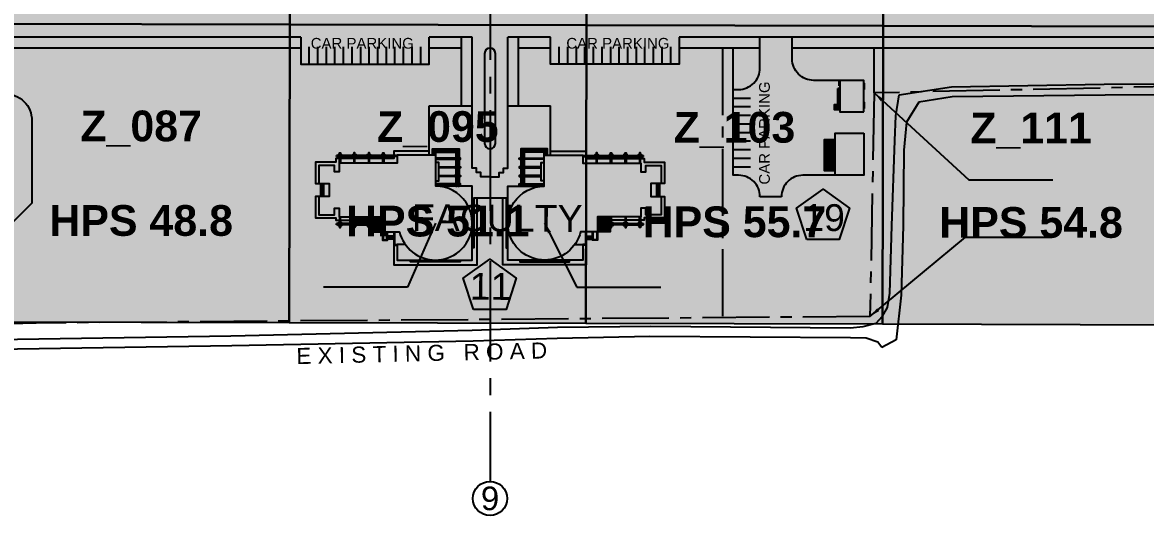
# Model space of a CAD drawing. Header units: inches. Extents: x -2144 to 56079, y -95222 to 39443.
# Drawn here: x 22667 to 35242, y -1732 to 3786 of the extents above; entities that cross this region are included whole.
import ezdxf
from ezdxf.enums import TextEntityAlignment as Align

# ---------------------------------------------------------------- set-up
doc = ezdxf.new("R2010")
doc.units = ezdxf.units.IN
doc.header["$LTSCALE"] = 250
doc.header["$MEASUREMENT"] = 0
doc.linetypes.add('CENTER2', pattern=[1.125, 0.75, -0.125, 0.125, -0.125])
doc.layers.get('0').update_dxf_attribs({"color": 8, "linetype": 'CONTINUOUS', "true_color": 0x555555})
for name, color, linetype, true_color in [('BOUNDARY', 8, 'CENTER2', 0x555555), ('BUILDING', 8, 'CONTINUOUS', 0x555555), ('EX-ROAD', 8, 'CONTINUOUS', 0x555555), ('GRID', 8, 'CENTER2', 0x555555), ('I D NUMBER', 8, 'CONTINUOUS', 0x555555), ('LEADER', 8, 'CONTINUOUS', 0x555555), ('PARKING', 8, 'CONTINUOUS', 0x555555), ('PATH', 8, 'CONTINUOUS', 0x555555), ('PLINTH', 8, 'CONTINUOUS', 0x555555), ('ROAD', 8, 'CONTINUOUS', 0x555555), ('SEAL TEXT', 8, 'CONTINUOUS', 0x555555), ('STEP', 8, 'CONTINUOUS', 0x555555)]:
    doc.layers.add(name, color=color, linetype=linetype, true_color=true_color)
for name, color, linetype in [('CP08_HPS_HIGH', 30, 'Continuous'), ('CP08_HPS_MODERATE', 2, 'Continuous'), ('CP08_ZONE_LABELS', 7, 'Continuous')]:
    doc.layers.add(name, color=color, linetype=linetype)
doc.styles.add('ARIAL', font='arial.ttf')
doc.styles.add('ARIAL-B', font='arialbd.ttf')
doc.styles.add('ROMANS', font='romans.shx')
doc.dimstyles.new('SCALE-1800', dxfattribs={"dimtxt": 180, "dimasz": 72, "dimexe": 144, "dimexo": 36, "dimgap": 36, "dimtad": 1, "dimdec": 3, "dimlunit": 4, "dimtxsty": 'ROMANS', "dimblk1": 'DOT', "dimblk2": 'DOT', "dimsah": 1, "dimcen": 6, "dimdle": 36, "dimclrd": 256, "dimclre": 256, "dimclrt": 3, "dimazin": 3, "dimtfac": 0.56, "dimtdec": 3, "dimtmove": 2, "dimatfit": 3, "dimfxl": 36, "dimtzin": 13, "dimlwd": -1, "dimlwe": -1})

# ---------------------------------------------------------------- blocks, each defined once
blk = doc.blocks.new('_DOT')
at = {"color": 0, "linetype": 'ByBlock'}
blk.add_line((-0.5, 0), (-1, 0), dxfattribs=at)
at = {"color": 0, "linetype": 'ByBlock', "const_width": 0.5}
blk.add_lwpolyline([(-0.25, 0, 1), (0.25, 0, 1)], format="xyb", close=True, dxfattribs=at)

msp = doc.modelspace()

# ---------------------------------------------------------------- hatches: boundary and pattern name
at = {"layer": 'CP08_HPS_HIGH', "transparency": 33554482}
h = msp.add_hatch(color=30, dxfattribs=at)
h.dxf.hatch_style = 1
h.paths.add_polyline_path([(22347, 7109), (22340, 3771), (25661, 3764), (25668, 7101), (22347, 7109)])
h = msp.add_hatch(color=30, dxfattribs=at)
h.dxf.hatch_style = 1
h.paths.add_polyline_path([(25668, 7101), (25661, 3764), (28982, 3757), (28989, 7094), (25668, 7101)])
h = msp.add_hatch(color=30, dxfattribs=at)
h.dxf.hatch_style = 1
h.paths.add_polyline_path([(28989, 7094), (28982, 3757), (32303, 3749), (32310, 7086), (28989, 7094)])
h = msp.add_hatch(color=30, dxfattribs=at)
h.dxf.hatch_style = 1
h.paths.add_polyline_path([(32310, 7086), (32303, 3749), (35624, 3742), (35632, 7079), (32310, 7086)])
h = msp.add_hatch(color=30, dxfattribs=at)
h.dxf.hatch_style = 1
h.paths.add_polyline_path([(25661, 3764), (25653, 427), (28974, 419), (28982, 3757), (25661, 3764)])
h = msp.add_hatch(color=30, dxfattribs=at)
h.dxf.hatch_style = 1
h.paths.add_polyline_path([(28982, 3757), (28974, 419), (32296, 412), (32303, 3749), (28982, 3757)])
h = msp.add_hatch(color=30, dxfattribs=at)
h.dxf.hatch_style = 1
h.paths.add_polyline_path([(32303, 3749), (32296, 412), (35617, 404), (35624, 3742), (32303, 3749)])
at = {"layer": 'CP08_HPS_MODERATE', "transparency": 33554482}
h = msp.add_hatch(color=2, dxfattribs=at)
h.dxf.hatch_style = 1
h.paths.add_polyline_path([(22340, 3771), (22332, 434), (25653, 427), (25661, 3764), (22340, 3771)])

# ---------------------------------------------------------------- linework, layer by layer
at = {"layer": 'BOUNDARY', "color": 7, "ltscale": 4, "true_color": 0x555555}
msp.add_line((30505, 3498), (30505, 488), dxfattribs=at)
at = {"layer": 'BOUNDARY', "ltscale": 4, "true_color": 0x555555}
for p, q in [((50481, 3389), (32204, 2998)), ((32204, 2998), (32156, 495)), ((22820, 422), (15235, 198)), ((32156, 495), (22820, 422))]:
    msp.add_line(p, q, dxfattribs=at)
at = {"layer": 'BUILDING', "color": 7, "true_color": 0x555555}
for p, q in [((31820, 3075), (31811, 3075)), ((32087, 3036), (32096, 3036)), ((32087, 2823), (32096, 2823))]:
    msp.add_line(p, q, dxfattribs=at)
at = {"layer": 'BUILDING', "color": 9, "true_color": 0x555555}
for p, q in [((26216, 2297), (26183, 2297)), ((26183, 2285), (26183, 2297)), ((26216, 2285), (26183, 2285)), ((26378, 2297), (26228, 2297)), ((26378, 2285), (26228, 2285)), ((26540, 2297), (26390, 2297)), ((26540, 2285), (26390, 2285)), ((26702, 2297), (26552, 2297)), ((26702, 2285), (26552, 2285)), ((26861, 2297), (26714, 2297)), ((26861, 2285), (26714, 2285)), ((28943, 2297), (29090, 2297)), ((28943, 2285), (29090, 2285)), ((29102, 2297), (29252, 2297)), ((29102, 2285), (29252, 2285)), ((29264, 2297), (29414, 2297)), ((29264, 2285), (29414, 2285)), ((29426, 2297), (29576, 2297)), ((29426, 2285), (29576, 2285)), ((29588, 2297), (29621, 2297)), ((29588, 2285), (29621, 2285)), ((29621, 2285), (29621, 2297)), ((26216, 1535), (26183, 1535)), ((26183, 1523), (26183, 1535)), ((26216, 1523), (26183, 1523)), ((26378, 1535), (26228, 1535)), ((26378, 1523), (26228, 1523)), ((26390, 1535), (26540, 1535)), ((26390, 1523), (26540, 1523)), ((26552, 1535), (26699, 1535)), ((26552, 1523), (26699, 1523)), ((29252, 1535), (29105, 1535)), ((29252, 1523), (29105, 1523)), ((29414, 1535), (29264, 1535)), ((29414, 1523), (29264, 1523)), ((29426, 1535), (29576, 1535)), ((29426, 1523), (29576, 1523)), ((29588, 1535), (29621, 1535)), ((29588, 1523), (29621, 1523)), ((29621, 1523), (29621, 1535))]:
    msp.add_line(p, q, dxfattribs=at)
at = {"layer": 'BUILDING', "color": 7, "true_color": 0x555555}
for points in [[(31811, 3075), (31811, 3129), (31820, 3129)], [(32096, 3036), (32096, 3102), (32087, 3102)], [(32096, 2823), (32096, 2889), (32087, 2889)], [(27704, 1819), (27722, 1819), (27722, 1264), (27704, 1264)], [(28100, 1819), (28082, 1819), (28082, 1264), (28100, 1264)], [(27567, 1127), (27567, 1109), (27012, 1109), (27012, 1127)], [(28236, 1127), (28236, 1109), (28791, 1109), (28791, 1127)]]:
    msp.add_lwpolyline(points, dxfattribs=at)
at = {"layer": 'BUILDING', "true_color": 0x555555}
for points in [[(32087, 2787), (32087, 3138), (31820, 3138), (31820, 2787)], [(32087, 2547), (32087, 2076), (31766, 2076), (31766, 2547)]]:
    msp.add_lwpolyline(points, close=True, dxfattribs=at)
for points in [[(27294, 2300), (26861, 2300), (26861, 2212), (26213, 2212), (26213, 2114), (26159, 2114), (26159, 2186), (25985, 2186), (25985, 1982), (26102, 1982), (26102, 1838), (25985, 1838), (25985, 1634), (26159, 1634), (26159, 1706), (26213, 1706), (26213, 1609), (26699, 1609), (26699, 1444), (26888, 1444, 0.346176), (27290, 1127, 0.175209), (27555, 1223, 0.072113), (27634, 1311, 0.303347), (27634, 1771, 0.247601), (27294, 1955), (27294, 2300)], [(28509, 2300), (28943, 2300), (28943, 2212), (29591, 2212), (29591, 2114), (29645, 2114), (29645, 2186), (29819, 2186), (29819, 1982), (29702, 1982), (29702, 1838), (29819, 1838), (29819, 1634), (29645, 1634), (29645, 1706), (29591, 1706), (29591, 1609), (29105, 1609), (29105, 1444), (28916, 1444, -0.346176), (28514, 1127, -0.175209), (28249, 1223, -0.072113), (28170, 1311, -0.303347), (28170, 1771, -0.247601), (28509, 1955), (28509, 2300)]]:
    msp.add_lwpolyline(points, format="xyb", dxfattribs=at)
at = {"layer": 'BUILDING', "color": 9, "true_color": 0x555555}
for points in [[(26216, 2309), (26204, 2309), (26204, 2297)], [(26204, 2285), (26204, 2273), (26216, 2273)], [(26216, 2212), (26216, 2327), (26228, 2327), (26228, 2212)], [(26240, 2297), (26240, 2309), (26228, 2309)], [(26228, 2273), (26240, 2273), (26240, 2285)], [(26366, 2297), (26366, 2309), (26378, 2309)], [(26378, 2273), (26366, 2273), (26366, 2285)], [(26390, 2212), (26390, 2327), (26378, 2327), (26378, 2212)], [(26390, 2309), (26402, 2309), (26402, 2297)], [(26402, 2285), (26402, 2273), (26390, 2273)], [(26528, 2297), (26528, 2309), (26540, 2309)], [(26540, 2273), (26528, 2273), (26528, 2285)], [(26552, 2212), (26552, 2327), (26540, 2327), (26540, 2212)], [(26552, 2309), (26564, 2309), (26564, 2297)], [(26564, 2285), (26564, 2273), (26552, 2273)], [(26702, 2309), (26690, 2309), (26690, 2297)], [(26690, 2285), (26690, 2273), (26702, 2273)], [(26702, 2212), (26702, 2327), (26714, 2327), (26714, 2212)], [(26726, 2297), (26726, 2309), (26714, 2309)], [(26714, 2273), (26726, 2273), (26726, 2285)], [(27294, 2255), (27573, 2255), (27573, 2267), (27294, 2267)], [(27531, 2279), (27519, 2279), (27519, 2267)], [(27543, 2267), (27543, 2303), (27531, 2303), (27531, 2267)], [(27555, 2267), (27555, 2279), (27543, 2279)], [(28509, 2255), (28230, 2255), (28230, 2267), (28509, 2267)], [(28248, 2267), (28248, 2279), (28260, 2279)], [(28260, 2267), (28260, 2303), (28272, 2303), (28272, 2267)], [(28272, 2279), (28284, 2279), (28284, 2267)], [(29078, 2297), (29078, 2309), (29090, 2309)], [(29090, 2273), (29078, 2273), (29078, 2285)], [(29102, 2212), (29102, 2327), (29090, 2327), (29090, 2212)], [(29102, 2309), (29114, 2309), (29114, 2297)], [(29114, 2285), (29114, 2273), (29102, 2273)], [(29252, 2309), (29240, 2309), (29240, 2297)], [(29240, 2285), (29240, 2273), (29252, 2273)], [(29252, 2212), (29252, 2327), (29264, 2327), (29264, 2212)], [(29276, 2297), (29276, 2309), (29264, 2309)], [(29264, 2273), (29276, 2273), (29276, 2285)], [(29414, 2309), (29402, 2309), (29402, 2297)], [(29402, 2285), (29402, 2273), (29414, 2273)], [(29414, 2212), (29414, 2327), (29426, 2327), (29426, 2212)], [(29438, 2297), (29438, 2309), (29426, 2309)], [(29426, 2273), (29438, 2273), (29438, 2285)], [(29564, 2297), (29564, 2309), (29576, 2309)], [(29576, 2273), (29564, 2273), (29564, 2285)], [(29588, 2212), (29588, 2327), (29576, 2327), (29576, 2212)], [(29588, 2309), (29600, 2309), (29600, 2297)], [(29600, 2285), (29600, 2273), (29588, 2273)], [(27330, 2171), (27573, 2171), (27573, 2159), (27330, 2159)], [(27519, 2255), (27519, 2243), (27531, 2243)], [(27519, 2171), (27519, 2183), (27531, 2183)], [(27531, 2147), (27519, 2147), (27519, 2159)], [(27531, 2255), (27531, 2171)], [(27531, 2159), (27531, 2075)], [(27543, 2243), (27555, 2243), (27555, 2255)], [(27543, 2171), (27543, 2255)], [(27543, 2183), (27555, 2183), (27555, 2171)], [(27543, 2075), (27543, 2159)], [(27555, 2159), (27555, 2147), (27543, 2147)], [(28473, 2171), (28230, 2171), (28230, 2159), (28473, 2159)], [(28260, 2243), (28248, 2243), (28248, 2255)], [(28260, 2183), (28248, 2183), (28248, 2171)], [(28248, 2159), (28248, 2147), (28260, 2147)], [(28260, 2171), (28260, 2255)], [(28260, 2075), (28260, 2159)], [(28284, 2255), (28284, 2243), (28272, 2243)], [(28272, 2255), (28272, 2171)], [(28284, 2171), (28284, 2183), (28272, 2183)], [(28272, 2159), (28272, 2075)], [(28272, 2147), (28284, 2147), (28284, 2159)], [(27330, 2075), (27573, 2075), (27573, 2063), (27330, 2063)], [(27519, 2075), (27519, 2087), (27531, 2087)], [(27531, 2051), (27519, 2051), (27519, 2063)], [(27531, 2063), (27531, 1979)], [(27543, 2087), (27555, 2087), (27555, 2075)], [(27543, 1979), (27543, 2063)], [(27555, 2063), (27555, 2051), (27543, 2051)], [(28473, 2075), (28230, 2075), (28230, 2063), (28473, 2063)], [(28260, 2087), (28248, 2087), (28248, 2075)], [(28248, 2063), (28248, 2051), (28260, 2051)], [(28260, 1979), (28260, 2063)], [(28284, 2075), (28284, 2087), (28272, 2087)], [(28272, 2063), (28272, 1979)], [(28272, 2051), (28284, 2051), (28284, 2063)], [(27294, 1967), (27573, 1967), (27573, 1979), (27294, 1979)], [(27531, 1991), (27519, 1991), (27519, 1979)], [(27519, 1967), (27519, 1955), (27531, 1955)], [(27531, 1967), (27531, 1955)], [(27555, 1979), (27555, 1991), (27543, 1991)], [(27543, 1955), (27543, 1967)], [(27543, 1955), (27555, 1955), (27555, 1967)], [(28509, 1967), (28230, 1967), (28230, 1979), (28509, 1979)], [(28248, 1979), (28248, 1991), (28260, 1991)], [(28260, 1955), (28248, 1955), (28248, 1967)], [(28260, 1955), (28260, 1967)], [(28272, 1991), (28284, 1991), (28284, 1979)], [(28272, 1967), (28272, 1955)], [(28284, 1967), (28284, 1955), (28272, 1955)], [(26204, 1535), (26204, 1547), (26216, 1547)], [(26216, 1511), (26204, 1511), (26204, 1523)], [(26216, 1609), (26216, 1493), (26228, 1493), (26228, 1609)], [(26228, 1547), (26240, 1547), (26240, 1535)], [(26240, 1523), (26240, 1511), (26228, 1511)], [(26378, 1547), (26366, 1547), (26366, 1535)], [(26366, 1523), (26366, 1511), (26378, 1511)], [(26390, 1609), (26390, 1493), (26378, 1493), (26378, 1609)], [(26402, 1535), (26402, 1547), (26390, 1547)], [(26390, 1511), (26402, 1511), (26402, 1523)], [(26540, 1547), (26528, 1547), (26528, 1535)], [(26528, 1523), (26528, 1511), (26540, 1511)], [(26552, 1609), (26552, 1493), (26540, 1493), (26540, 1609)], [(26564, 1535), (26564, 1547), (26552, 1547)], [(26552, 1511), (26564, 1511), (26564, 1523)], [(29240, 1535), (29240, 1547), (29252, 1547)], [(29252, 1511), (29240, 1511), (29240, 1523)], [(29252, 1609), (29252, 1493), (29264, 1493), (29264, 1609)], [(29264, 1547), (29276, 1547), (29276, 1535)], [(29276, 1523), (29276, 1511), (29264, 1511)], [(29402, 1535), (29402, 1547), (29414, 1547)], [(29414, 1511), (29402, 1511), (29402, 1523)], [(29414, 1609), (29414, 1493), (29426, 1493), (29426, 1609)], [(29426, 1547), (29438, 1547), (29438, 1535)], [(29438, 1523), (29438, 1511), (29426, 1511)], [(29576, 1547), (29564, 1547), (29564, 1535)], [(29564, 1523), (29564, 1511), (29576, 1511)], [(29588, 1609), (29588, 1493), (29576, 1493), (29576, 1609)], [(29600, 1535), (29600, 1547), (29588, 1547)], [(29588, 1511), (29600, 1511), (29600, 1523)]]:
    msp.add_lwpolyline(points, dxfattribs=at)
at = {"layer": 'BUILDING', "true_color": 0x555555}
for points in [[(27294, 2015), (27330, 2015), (27330, 2219), (27294, 2219)], [(28509, 2015), (28473, 2015), (28473, 2219), (28509, 2219)]]:
    msp.add_lwpolyline(points, dxfattribs=at)
at = {"layer": 'BUILDING', "color": 2, "true_color": 0x555555}
for points in [[(26954, 1300), (26861, 1300), (26861, 1127), (27704, 1127), (27704, 1955), (27294, 1955)], [(28850, 1300), (28943, 1300), (28943, 1127), (28100, 1127), (28100, 1955), (28509, 1955)]]:
    msp.add_lwpolyline(points, dxfattribs=at)
at = {"layer": 'CP08_HPS_HIGH', "color": 30}
for points in [[(22347, 7109), (22340, 3771), (25661, 3764), (25668, 7101), (22347, 7109)], [(25668, 7101), (25661, 3764), (28982, 3757), (28989, 7094), (25668, 7101)], [(28989, 7094), (28982, 3757), (32303, 3749), (32310, 7086), (28989, 7094)], [(32310, 7086), (32303, 3749), (35624, 3742), (35632, 7079), (32310, 7086)], [(25661, 3764), (25653, 427), (28974, 419), (28982, 3757), (25661, 3764)], [(28982, 3757), (28974, 419), (32296, 412), (32303, 3749), (28982, 3757)], [(32303, 3749), (32296, 412), (35617, 404), (35624, 3742), (32303, 3749)]]:
    msp.add_lwpolyline(points, close=True, dxfattribs=at)
at = {"layer": 'CP08_HPS_MODERATE', "color": 2}
msp.add_lwpolyline([(22340, 3771), (22332, 434), (25653, 427), (25661, 3764), (22340, 3771)], close=True, dxfattribs=at)
at = {"layer": 'EX-ROAD', "true_color": 0x555555}
for p, q in [((32484, 2977, 21), (33069, 3064, 17)), ((33069, 3064, 17), (34779, 3097, 16)), ((34779, 3097, 16), (36430, 3100, 23)), ((32447, 2741, 20), (32484, 2977, 21)), ((32703, 2893, 17), (32565, 2671, 14)), ((33075, 2954, 14), (32703, 2893, 17)), ((34788, 2973, 15), (33075, 2954, 14)), ((36423, 2977, 21), (34788, 2973, 15)), ((32433, 2465, 18), (32447, 2741, 20)), ((32565, 2671, 14), (32537, 2355, 19)), ((32402, 1510, 21), (32433, 2465, 18)), ((32537, 2355, 19), (32527, 1513, 18)), ((32380, 757, 21), (32402, 1510, 21)), ((32527, 1513, 18), (32504, 734, 22)), ((32353, 596, 19), (32380, 757, 21)), ((32504, 734, 22), (32450, 235, 17)), ((32298, 499, 19), (32353, 596, 19)), ((28658, 376, 22), (29702, 389, 21)), ((29702, 389, 21), (31936, 367, 24)), ((31936, 367, 24), (32081, 383, 22)), ((32081, 383, 22), (32227, 422, 19)), ((32226, 421, 19), (32298, 499, 19)), ((21758, 229, 8), (25000, 280, 16)), ((25000, 280, 16), (27701, 342, 22)), ((27701, 342, 22), (28658, 376, 22)), ((29693, 271, 23), (28655, 249, 20)), ((31937, 256, 21), (29693, 271, 23)), ((32115, 252, 23), (31937, 256, 21)), ((32245, 210, 22), (32115, 252, 23)), ((25013, 167, 14), (21782, 117, 9)), ((27713, 220, 20), (25013, 167, 14)), ((28655, 249, 20), (27713, 220, 20)), ((32289, 149, 18), (32245, 210, 22)), ((32450, 235, 17), (32289, 149, 18))]:
    msp.add_line(p, q, dxfattribs=at)
at = {"layer": 'GRID', "ltscale": 6, "true_color": 0x555555}
msp.add_line((27902, 4491, -2), (27902, -1350, 0), dxfattribs=at)
at = {"layer": 'LEADER', "true_color": 0x555555}
for points in [[(31448, 1358), (31335, 1706), (31631, 1921), (31926, 1706), (31813, 1358)], [(27716, 575), (27603, 923), (27899, 1138), (28195, 923), (28082, 575)]]:
    msp.add_lwpolyline(points, close=True, dxfattribs=at)
at = {"layer": 'PARKING', "true_color": 0x555555}
for p, q in [((25878, 3320), (25878, 3512)), ((25974, 3320), (25974, 3512)), ((26070, 3320), (26070, 3512)), ((26166, 3320), (26166, 3512)), ((26262, 3320), (26262, 3512)), ((26358, 3320), (26358, 3512)), ((26454, 3320), (26454, 3512)), ((26550, 3320), (26550, 3512)), ((26646, 3320), (26646, 3512)), ((26742, 3320), (26742, 3512)), ((26838, 3320), (26838, 3512)), ((26934, 3320), (26934, 3512)), ((27030, 3320), (27030, 3512)), ((27126, 3320), (27126, 3512)), ((28677, 3320), (28677, 3512)), ((28773, 3320), (28773, 3512)), ((28869, 3320), (28869, 3512)), ((28965, 3320), (28965, 3512)), ((29061, 3320), (29061, 3512)), ((29157, 3320), (29157, 3512)), ((29253, 3320), (29253, 3512)), ((29349, 3320), (29349, 3512)), ((29445, 3320), (29445, 3512)), ((29541, 3320), (29541, 3512)), ((29637, 3320), (29637, 3512)), ((29733, 3320), (29733, 3512)), ((29829, 3320), (29829, 3512)), ((29925, 3320), (29925, 3512)), ((30625, 2940), (30817, 2940)), ((30625, 2844), (30817, 2844)), ((30625, 2748), (30817, 2748)), ((30625, 2652), (30817, 2652)), ((30625, 2556), (30817, 2556)), ((30625, 2460), (30817, 2460)), ((30625, 2364), (30817, 2364)), ((30625, 2268), (30817, 2268)), ((30625, 2172), (30817, 2172))]:
    msp.add_line(p, q, dxfattribs=at)
at = {"layer": 'PATH', "true_color": 0x555555}
for p, q in [((25782, 3500), (22142, 3500)), ((27584, 3500), (27222, 3500)), ((28581, 3500), (28220, 3500)), ((30925, 3500), (30021, 3500)), ((39371, 3500), (31285, 3500)), ((32204, 2998), (32204, 3500)), ((27222, 2300), (27222, 2852)), ((27222, 2852), (27704, 2852)), ((28100, 2852), (28581, 2852)), ((28581, 2300), (28581, 2852)), ((31165, 1836), (30925, 1836))]:
    msp.add_line(p, q, dxfattribs=at)
for points in [[(27584, 2852), (27584, 3620)], [(28220, 2852), (28220, 3620)]]:
    msp.add_lwpolyline(points, dxfattribs=at)
for points in [[(30625, 3036), (30685, 3036, 0.414214), (30925, 3276), (30925, 3618)], [(31820, 3138), (31525, 3138, -0.414214), (31285, 3378), (31285, 3618)], [(30925, 1836), (30925, 1836, 0.414214), (30685, 2076), (30625, 2076), (30625, 3498)], [(20222, 2989), (22472, 2989, -0.414214), (22772, 2689), (22772, 1764), (21727, 719)], [(31766, 2076), (31405, 2076, 0.414214), (31165, 1836)]]:
    msp.add_lwpolyline(points, format="xyb", dxfattribs=at)
at = {"layer": 'PLINTH', "true_color": 0x555555}
for points in [[(27222, 2345), (26825, 2345), (26825, 2264), (26177, 2264), (26177, 2222), (25949, 2222), (25949, 1982), (25985, 1982)], [(28581, 2345), (28979, 2345), (28979, 2264), (29627, 2264), (29627, 2222), (29855, 2222), (29855, 1982), (29819, 1982)], [(25985, 1838), (25949, 1838), (25949, 1598), (26177, 1598), (26177, 1573), (26558, 1573)], [(26825, 1294), (26825, 1073), (27758, 1073), (27758, 1819)], [(28979, 1294), (28979, 1073), (28046, 1073), (28046, 1819)], [(29819, 1838), (29855, 1838), (29855, 1598), (29627, 1598), (29627, 1573), (29246, 1573)], [(26699, 1444), (26699, 1348), (26753, 1348), (26753, 1444)], [(26705, 1444), (26705, 1354), (26747, 1354), (26747, 1444)], [(26825, 1444), (26825, 1294), (26861, 1294)], [(26831, 1444), (26831, 1300), (26861, 1300)], [(28979, 1444), (28979, 1294), (28943, 1294)], [(28973, 1444), (28973, 1300), (28943, 1300)], [(29105, 1444), (29105, 1348), (29051, 1348), (29051, 1444)], [(29099, 1444), (29099, 1354), (29057, 1354), (29057, 1444)]]:
    msp.add_lwpolyline(points, dxfattribs=at)
at = {"layer": 'ROAD', "true_color": 0x555555}
for p, q in [((25782, 3620), (22142, 3620)), ((27704, 3620), (27222, 3620)), ((28581, 3620), (28100, 3620)), ((39371, 3620), (30021, 3620)), ((28082, 1819), (27722, 1819))]:
    msp.add_line(p, q, dxfattribs=at)
for points in [[(25782, 3620), (25782, 3320), (27222, 3320), (27222, 3620)], [(27902, 2059), (27800, 2059), (27800, 2107), (27752, 2107), (27752, 2155), (27704, 2155), (27704, 3620)], [(27902, 2059), (28004, 2059), (28004, 2107), (28052, 2107), (28052, 2155), (28100, 2155), (28100, 3620)], [(30021, 3620), (30021, 3320), (28581, 3320), (28581, 3620)]]:
    msp.add_lwpolyline(points, dxfattribs=at)
at = {"layer": 'ROAD', "true_color": 0x555555, "elevation": -1}
msp.add_lwpolyline([(27842, 2432, 1), (27962, 2432), (27962, 3440, 1), (27842, 3440)], format="xyb", close=True, dxfattribs=at)
at = {"layer": 'SEAL TEXT', "true_color": 0x555555}
msp.add_circle((27902, -1541, 0), 191, dxfattribs=at)
at = {"layer": 'STEP', "true_color": 0x555555}
for p, q in [((31796, 2867), (31796, 3046)), ((31820, 3046), (31796, 3046)), ((31808, 2867), (31808, 3046)), ((27519, 2243), (27519, 2183)), ((27519, 2147), (27519, 2087)), ((27555, 2243), (27555, 2183)), ((27555, 2147), (27555, 2087)), ((28248, 2243), (28248, 2183)), ((28248, 2147), (28248, 2087)), ((28284, 2243), (28284, 2183)), ((28284, 2147), (28284, 2087)), ((27519, 2051), (27519, 1991)), ((27555, 2051), (27555, 1991)), ((28248, 2051), (28248, 1991)), ((28284, 2051), (28284, 1991)), ((26003, 1982), (26003, 1838)), ((26015, 1982), (26015, 1838)), ((26027, 1982), (26027, 1838)), ((26039, 1982), (26039, 1838)), ((29765, 1982), (29765, 1838)), ((29777, 1982), (29777, 1838)), ((29789, 1982), (29789, 1838)), ((29801, 1982), (29801, 1838)), ((26558, 1547), (26558, 1609)), ((29246, 1547), (29246, 1609)), ((26825, 1396), (26753, 1396)), ((26825, 1384), (26753, 1384)), ((28979, 1396), (29051, 1396)), ((28979, 1384), (29051, 1384)), ((26825, 1372), (26753, 1372)), ((26825, 1360), (26753, 1360)), ((28979, 1372), (29051, 1372)), ((28979, 1360), (29051, 1360))]:
    msp.add_line(p, q, dxfattribs=at)
for points in [[(31820, 2807), (31760, 2807), (31760, 2867), (31820, 2867)], [(31766, 2124), (31646, 2124), (31646, 2478), (31766, 2478)], [(27258, 2300), (27258, 2372), (27555, 2372), (27555, 2279)], [(27270, 2300), (27270, 2360), (27543, 2360), (27543, 2303)], [(27282, 2300), (27282, 2348), (27531, 2348), (27531, 2303)], [(27294, 2300), (27294, 2336), (27519, 2336), (27519, 2279)], [(28545, 2300), (28545, 2372), (28248, 2372), (28248, 2279)], [(28533, 2300), (28533, 2360), (28260, 2360), (28260, 2303)], [(28521, 2300), (28521, 2348), (28272, 2348), (28272, 2303)], [(28509, 2300), (28509, 2336), (28284, 2336), (28284, 2279)], [(26558, 1511), (26558, 1444), (26699, 1444)], [(29246, 1511), (29246, 1444), (29105, 1444)]]:
    msp.add_lwpolyline(points, dxfattribs=at)
at = {"layer": 'STEP', "color": 9, "true_color": 0x555555}
for points in [[(31760, 2862), (31768, 2837), (31760, 2812)], [(31760, 2848), (31764, 2837), (31760, 2826)], [(31763, 2867), (31772, 2837), (31763, 2807)], [(31767, 2867), (31776, 2837), (31767, 2807)], [(31771, 2867), (31780, 2837), (31771, 2807)], [(31775, 2867), (31784, 2837), (31775, 2807)], [(31780, 2867), (31789, 2837), (31780, 2807)], [(31784, 2867), (31793, 2837), (31784, 2807)], [(31788, 2867), (31797, 2837), (31788, 2807)], [(31792, 2867), (31801, 2837), (31792, 2807)], [(31796, 2867), (31805, 2837), (31796, 2807)], [(31800, 2867), (31810, 2837), (31800, 2807)], [(31805, 2867), (31814, 2837), (31805, 2807)], [(31809, 2867), (31818, 2837), (31809, 2807)], [(31813, 2867), (31820, 2843)], [(31820, 2831), (31813, 2807)], [(31817, 2867), (31820, 2857)], [(31820, 2817), (31817, 2807)]]:
    msp.add_lwpolyline(points, dxfattribs=at)
at = {"layer": 'STEP', "color": 9, "ltscale": 0.25, "true_color": 0x555555}
for points in [[(31646, 2124), (31657, 2146), (31646, 2168), (31657, 2190), (31646, 2212), (31657, 2234), (31646, 2256), (31657, 2279), (31646, 2301), (31657, 2323), (31646, 2345), (31657, 2367), (31646, 2389), (31657, 2411), (31646, 2433), (31657, 2456), (31646, 2478)], [(31656, 2124), (31667, 2146), (31656, 2168), (31667, 2190), (31656, 2212), (31667, 2234), (31656, 2256), (31667, 2279), (31656, 2301), (31667, 2323), (31656, 2345), (31667, 2367), (31656, 2389), (31667, 2411), (31656, 2433), (31667, 2456), (31656, 2478)], [(31666, 2124), (31677, 2146), (31666, 2168), (31677, 2190), (31666, 2212), (31677, 2234), (31666, 2256), (31677, 2279), (31666, 2301), (31677, 2323), (31666, 2345), (31677, 2367), (31666, 2389), (31677, 2411), (31666, 2433), (31677, 2456), (31666, 2478)], [(31676, 2124), (31688, 2146), (31676, 2168), (31688, 2190), (31676, 2212), (31688, 2234), (31676, 2256), (31688, 2279), (31676, 2301), (31688, 2323), (31676, 2345), (31688, 2367), (31676, 2389), (31688, 2411), (31676, 2433), (31688, 2456), (31676, 2478)], [(31687, 2124), (31698, 2146), (31687, 2168), (31698, 2190), (31687, 2212), (31698, 2234), (31687, 2256), (31698, 2279), (31687, 2301), (31698, 2323), (31687, 2345), (31698, 2367), (31687, 2389), (31698, 2411), (31687, 2433), (31698, 2456), (31687, 2478)], [(31697, 2124), (31708, 2146), (31697, 2168), (31708, 2190), (31697, 2212), (31708, 2234), (31697, 2256), (31708, 2279), (31697, 2301), (31708, 2323), (31697, 2345), (31708, 2367), (31697, 2389), (31708, 2411), (31697, 2433), (31708, 2456), (31697, 2478)], [(31707, 2124), (31718, 2146), (31707, 2168), (31718, 2190), (31707, 2212), (31718, 2234), (31707, 2256), (31718, 2279), (31707, 2301), (31718, 2323), (31707, 2345), (31718, 2367), (31707, 2389), (31718, 2411), (31707, 2433), (31718, 2456), (31707, 2478)], [(31717, 2124), (31728, 2146), (31717, 2168), (31728, 2190), (31717, 2212), (31728, 2234), (31717, 2256), (31728, 2279), (31717, 2301), (31728, 2323), (31717, 2345), (31728, 2367), (31717, 2389), (31728, 2411), (31717, 2433), (31728, 2456), (31717, 2478)], [(31727, 2124), (31738, 2146), (31727, 2168), (31738, 2190), (31727, 2212), (31738, 2234), (31727, 2256), (31738, 2279), (31727, 2301), (31738, 2323), (31727, 2345), (31738, 2367), (31727, 2389), (31738, 2411), (31727, 2433), (31738, 2456), (31727, 2478)], [(31737, 2124), (31748, 2146), (31737, 2168), (31748, 2190), (31737, 2212), (31748, 2234), (31737, 2256), (31748, 2279), (31737, 2301), (31748, 2323), (31737, 2345), (31748, 2367), (31737, 2389), (31748, 2411), (31737, 2433), (31748, 2456), (31737, 2478)], [(31747, 2124), (31758, 2146), (31747, 2168), (31758, 2190), (31747, 2212), (31758, 2234), (31747, 2256), (31758, 2279), (31747, 2301), (31758, 2323), (31747, 2345), (31758, 2367), (31747, 2389), (31758, 2411), (31747, 2433), (31758, 2456), (31747, 2478)], [(31766, 2459), (31757, 2478)], [(31766, 2415), (31757, 2433), (31766, 2452)], [(31766, 2371), (31757, 2389), (31766, 2408)], [(31766, 2326), (31757, 2345), (31766, 2364)], [(31766, 2282), (31757, 2301), (31766, 2319)], [(31766, 2238), (31757, 2256), (31766, 2275)], [(31766, 2194), (31757, 2212), (31766, 2231)], [(31766, 2149), (31757, 2168), (31766, 2187)], [(26558, 1604), (26562, 1606), (26584, 1595), (26606, 1606), (26628, 1595), (26650, 1606), (26673, 1595), (26695, 1606), (26699, 1604)], [(26558, 1594), (26562, 1596), (26584, 1585), (26606, 1596), (26628, 1585), (26650, 1596), (26673, 1585), (26695, 1596), (26699, 1594)], [(26558, 1584), (26562, 1586), (26584, 1575), (26606, 1586), (26628, 1575), (26650, 1586), (26673, 1575), (26695, 1586), (26699, 1584)], [(26558, 1574), (26562, 1576), (26584, 1565), (26606, 1576), (26628, 1565), (26650, 1576), (26673, 1565), (26695, 1576), (26699, 1574)], [(26558, 1563), (26562, 1566), (26584, 1554), (26606, 1566), (26628, 1554), (26650, 1566), (26673, 1554), (26695, 1566), (26699, 1563)], [(26558, 1553), (26562, 1555), (26584, 1544), (26606, 1555), (26628, 1544), (26650, 1555), (26673, 1544), (26695, 1555), (26699, 1553)], [(26564, 1544), (26584, 1534), (26606, 1545), (26628, 1534), (26650, 1545), (26673, 1534), (26695, 1545), (26699, 1543)], [(26564, 1534), (26584, 1524), (26606, 1535), (26628, 1524), (26650, 1535), (26673, 1524), (26695, 1535), (26699, 1533)], [(26564, 1524), (26584, 1514), (26606, 1525), (26628, 1514), (26650, 1525), (26673, 1514), (26695, 1525), (26699, 1523)], [(26564, 1514), (26584, 1504), (26606, 1515), (26628, 1504), (26650, 1515), (26673, 1504), (26695, 1515), (26699, 1513)], [(29246, 1604), (29242, 1606), (29220, 1595), (29197, 1606), (29175, 1595), (29153, 1606), (29131, 1595), (29109, 1606), (29105, 1604)], [(29246, 1594), (29242, 1596), (29220, 1585), (29197, 1596), (29175, 1585), (29153, 1596), (29131, 1585), (29109, 1596), (29105, 1594)], [(29246, 1584), (29242, 1586), (29220, 1575), (29197, 1586), (29175, 1575), (29153, 1586), (29131, 1575), (29109, 1586), (29105, 1584)], [(29246, 1574), (29242, 1576), (29220, 1565), (29197, 1576), (29175, 1565), (29153, 1576), (29131, 1565), (29109, 1576), (29105, 1574)], [(29246, 1563), (29242, 1566), (29220, 1554), (29197, 1566), (29175, 1554), (29153, 1566), (29131, 1554), (29109, 1566), (29105, 1563)], [(29246, 1553), (29242, 1555), (29220, 1544), (29197, 1555), (29175, 1544), (29153, 1555), (29131, 1544), (29109, 1555), (29105, 1553)], [(29240, 1544), (29220, 1534), (29197, 1545), (29175, 1534), (29153, 1545), (29131, 1534), (29109, 1545), (29105, 1543)], [(29240, 1534), (29220, 1524), (29197, 1535), (29175, 1524), (29153, 1535), (29131, 1524), (29109, 1535), (29105, 1533)], [(29240, 1524), (29220, 1514), (29197, 1525), (29175, 1514), (29153, 1525), (29131, 1514), (29109, 1525), (29105, 1523)], [(29240, 1514), (29220, 1504), (29197, 1515), (29175, 1504), (29153, 1515), (29131, 1504), (29109, 1515), (29105, 1513)], [(26558, 1503), (26562, 1505), (26584, 1494), (26606, 1505), (26628, 1494), (26650, 1505), (26673, 1494), (26695, 1505), (26699, 1503)], [(26558, 1493), (26562, 1495), (26584, 1484), (26606, 1495), (26628, 1484), (26650, 1495), (26673, 1484), (26695, 1495), (26699, 1493)], [(26558, 1483), (26562, 1485), (26584, 1474), (26606, 1485), (26628, 1474), (26650, 1485), (26673, 1474), (26695, 1485), (26699, 1483)], [(26558, 1473), (26562, 1475), (26584, 1464), (26606, 1475), (26628, 1464), (26650, 1475), (26673, 1464), (26695, 1475), (26699, 1473)], [(26558, 1463), (26562, 1465), (26584, 1454), (26606, 1465), (26628, 1454), (26650, 1465), (26673, 1454), (26695, 1465), (26699, 1463)], [(26558, 1453), (26562, 1455), (26584, 1444), (26606, 1455), (26628, 1444), (26650, 1455), (26673, 1444), (26695, 1455), (26699, 1453)], [(29246, 1503), (29242, 1505), (29220, 1494), (29197, 1505), (29175, 1494), (29153, 1505), (29131, 1494), (29109, 1505), (29105, 1503)], [(29246, 1493), (29242, 1495), (29220, 1484), (29197, 1495), (29175, 1484), (29153, 1495), (29131, 1484), (29109, 1495), (29105, 1493)], [(29246, 1483), (29242, 1485), (29220, 1474), (29197, 1485), (29175, 1474), (29153, 1485), (29131, 1474), (29109, 1485), (29105, 1483)], [(29246, 1473), (29242, 1475), (29220, 1464), (29197, 1475), (29175, 1464), (29153, 1475), (29131, 1464), (29109, 1475), (29105, 1473)], [(29246, 1463), (29242, 1465), (29220, 1454), (29197, 1465), (29175, 1454), (29153, 1465), (29131, 1454), (29109, 1465), (29105, 1463)], [(29246, 1453), (29242, 1455), (29220, 1444), (29197, 1455), (29175, 1444), (29153, 1455), (29131, 1444), (29109, 1455), (29105, 1453)]]:
    msp.add_lwpolyline(points, dxfattribs=at)

# ---------------------------------------------------------------- texts
at = {"layer": 'CP08_ZONE_LABELS', "color": 7, "style": 'ARIAL-B'}
for s, p in [('Z_087', (23996, 2628)), ('Z_095', (27318, 2621)), ('Z_103', (30639, 2613)), ('Z_111', (33960, 2606)), ('HPS 48.8', (23996, 1570)), ('HPS 51.1', (27318, 1563)), ('HPS 55.7', (30639, 1555)), ('HPS 54.8', (33960, 1548))]:
    msp.add_text(s, height=343.9, dxfattribs=at).set_placement(p, align=Align.MIDDLE_CENTER)
at = {"layer": 'LEADER', "color": 2, "true_color": 0x555555, "style": 'ARIAL'}
for p in [(26472, 3493), (29334, 3493)]:
    msp.add_text('CAR PARKING', height=120, dxfattribs=at).set_placement(p, align=Align.CENTER)
msp.add_text('CAR PARKING', height=120, rotation=90, dxfattribs=at).set_placement((31035, 2549), align=Align.CENTER)
at = {"layer": 'LEADER', "color": 6, "true_color": 0x555555, "style": 'ARIAL'}
msp.add_text('FACULTY', height=300, rotation=359.6647, dxfattribs=at).set_placement((27982, 1447), align=Align.CENTER)
for s, p in [('19', (31409, 1454)), ('11', (27674, 684))]:
    msp.add_text(s, height=300, rotation=359.6647, dxfattribs=at).set_placement(p)
at = {"layer": 'LEADER', "true_color": 0x555555, "style": 'ARIAL'}
msp.add_text('E X I S T I N G   R O A D', height=180, rotation=1.3168, dxfattribs=at).set_placement((27140, -5), align=Align.CENTER)
at = {"layer": 'SEAL TEXT', "color": 6, "true_color": 0x555555, "style": 'ARIAL'}
msp.add_text('9', height=264, dxfattribs=at).set_placement((27800, -1672, 0))

# ---------------------------------------------------------------- leaders
at = {"layer": 'I D NUMBER', "true_color": 0x555555, "annotation_type": 0, "has_hookline": 1, "hookline_direction": 1}
for points in [[(32204, 2998), (33264, 2026), (34204, 2026)], [(28514, 1541), (28874, 825), (29814, 825)], [(32156, 495), (33226, 1384), (34166, 1384)]]:
    msp.add_leader(points, dimstyle='SCALE-1800', override={"dimasz": 120, "dimgap": 36, "dimtad": 0}, dxfattribs=at)
at = {"layer": 'I D NUMBER', "true_color": 0x555555, "annotation_type": 0, "has_hookline": 1, "hookline_direction": 1, "horizontal_direction": (-1, 0, 0)}
msp.add_leader([(27290, 1541), (26979, 825), (26039, 825)], dimstyle='SCALE-1800', override={"dimasz": 120, "dimgap": 36, "dimtad": 0}, dxfattribs=at)

doc.saveas('drawing.dxf')
